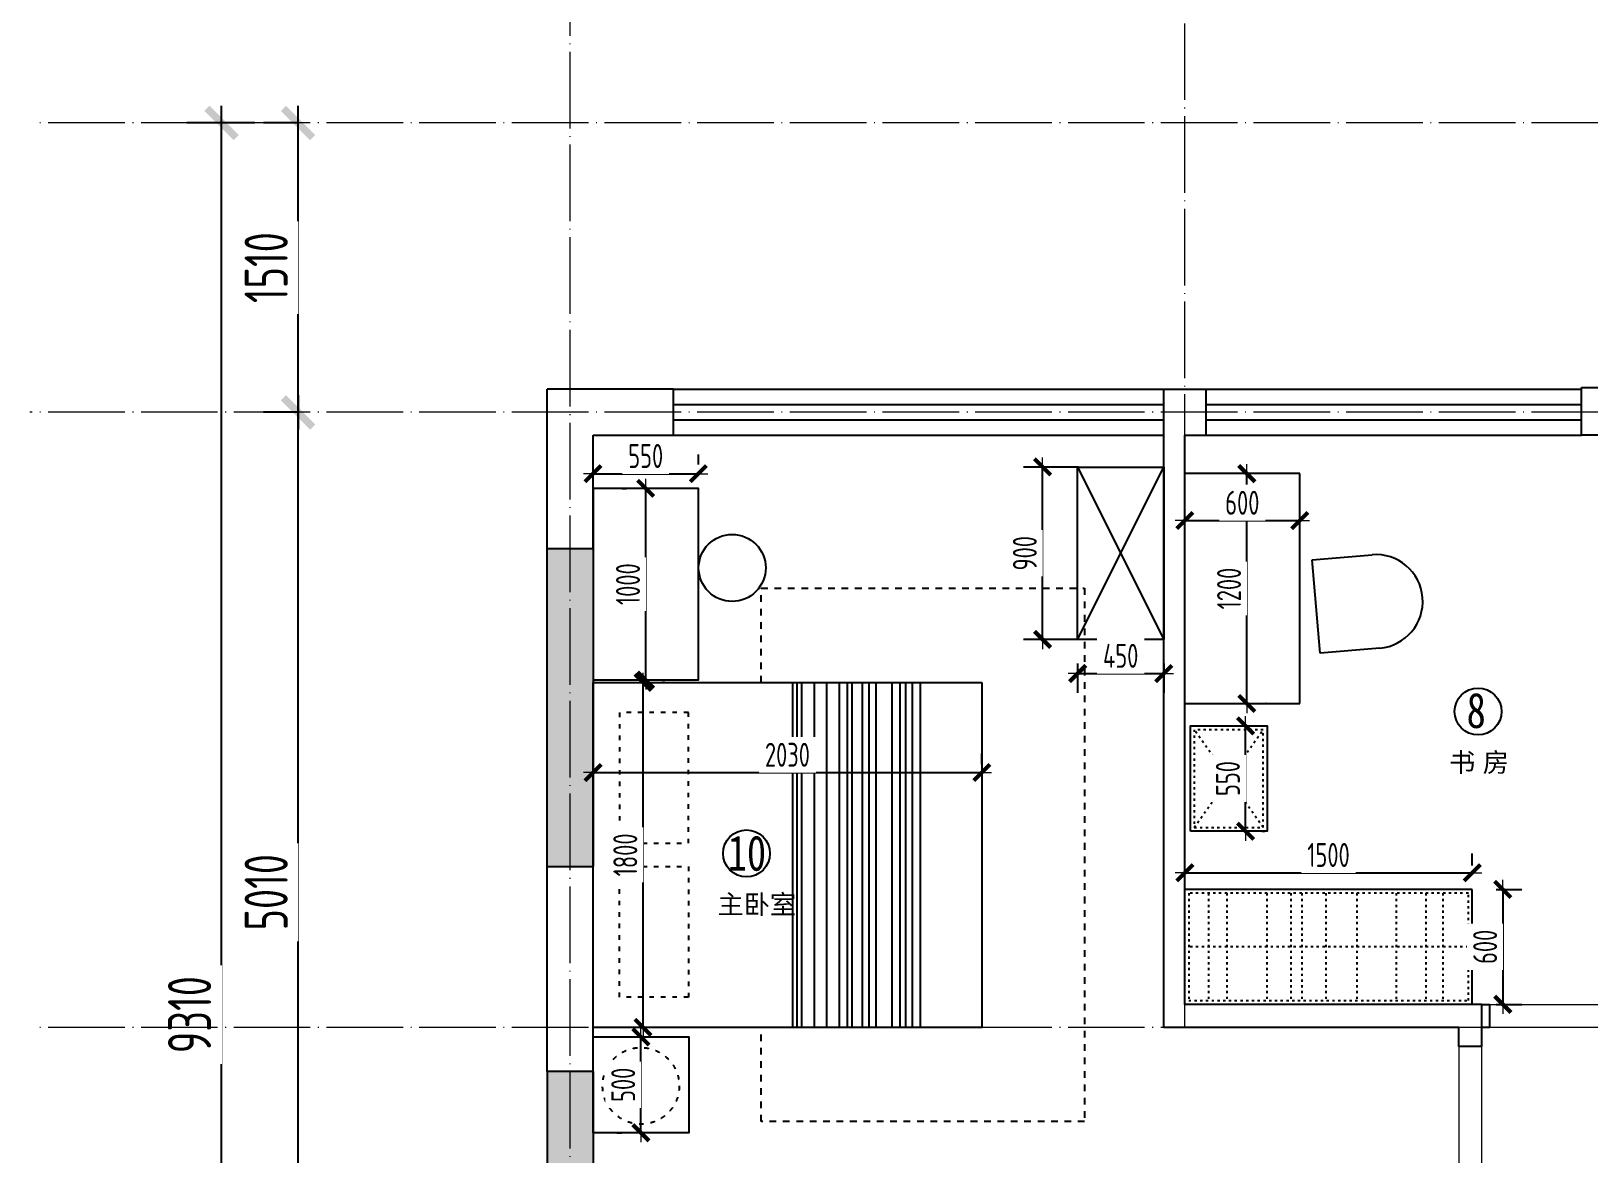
# Model space of a CAD drawing. Header units: inches. Extents: x -50945 to 250244, y -404780 to 18493.
# Drawn here: x 32537 to 40670, y -348267 to -342407 of the extents above; entities that cross this region are included whole.
import ezdxf

# ---------------------------------------------------------------- set-up
doc = ezdxf.new("R2010")
doc.units = ezdxf.units.IN
doc.header["$MEASUREMENT"] = 0
for name, pattern in [('ACAD_ISO03W100', [30, 12, -18]), ('DOTE', [2.42, 2, -0.2, 0.02, -0.2]), ('iGo户型优化10', [30, 12, -18]), ('iGo户型优化15', [2, 1, -1])]:
    doc.linetypes.add(name, pattern=pattern)
for name, color, linetype in [('D-ARCHI', 250, 'Continuous'), ('EVH 立面填充', 8, 'Continuous'), ('IBS-003-建筑窗框', 3, 'Continuous'), ('IBS-182-原建筑非承重墙', 150, 'Continuous'), ('IBS-200-原建筑承重墙柱', 200, 'Continuous'), ('IBS-63-原建筑窗', 63, 'Continuous'), ('IDS-040-固定高家具', 40, 'Continuous'), ('IFF-51-活动家具', 51, 'Continuous'), ('iGo户型优化', 7, 'Continuous'), ('外标注', 50, 'Continuous'), ('房间编号', 50, 'Continuous')]:
    doc.layers.add(name, color=color, linetype=linetype)
doc.layers.add('天棚材质标注', color=2, linetype='Continuous', lineweight=5)
doc.layers.add('门', color=65, linetype='Continuous', lineweight=13)
doc.styles.add('ARI', font='', dxfattribs={"width": 0.8, "height": 200})
doc.styles.add('HBA-DIMT', font='ARCHS.SHX', dxfattribs={"width": 0.8})
doc.styles.add('MtXpl_Arial_Unicode_', font='Arial Unicode.ttf')
doc.styles.get('ARI').set_extended_font_data('SimSun')
doc.dimstyles.new('HBA_40', dxfattribs={"dimscale": 50, "dimtxt": 2.5, "dimasz": 0.1, "dimexe": 2, "dimexo": 2.5, "dimgap": 0.6, "dimtad": 1, "dimdec": 0, "dimrnd": 5, "dimzin": 0, "dimtxsty": 'HBA-DIMT', "dimblk": 'HBA_DIMENSION_TICK', "dimblk1": 'HBA_DIMENSION_TICK', "dimblk2": 'HBA_DIMENSION_TICK', "dimcen": 0.125, "dimclrd": 44, "dimclre": 44, "dimclrt": 2, "dimadec": 0, "dimazin": 0, "dimtfac": 1, "dimtdec": 0, "dimtix": 1, "dimtmove": 1, "dimatfit": 3, "dimldrblk": 'HBA_Leader_Dot', "dimfxl": 0, "dimtvp": 1, "dimtfill": 1, "dimtolj": 1, "dimtzin": 0, "dimarcsym": 0})

# ---------------------------------------------------------------- blocks, each defined once
blk = doc.blocks.new('HBA_DIMENSION_TICK')
at = {"color": 0, "linetype": 'ByBlock'}
for p, q in [((-10, 0), (0, 0)), ((0, 0), (10, 0))]:
    blk.add_line(p, q, dxfattribs=at)
at = {"color": 50, "linetype": 'ByBlock'}
blk.add_solid([(-10, -7), (-7, -10), (7, 10), (10, 7)], dxfattribs=at)
blk = doc.blocks.new('*D424')
at = {"layer": 'Defpoints', "color": 0, "transparency": 16777216}
for p in [(33930.5, -344396.3), (34131.7, -344396.3), (34131.7, -349406.3)]:
    blk.add_point(p, dxfattribs=at)
at = {"layer": '外标注', "color": 44, "lineweight": -2, "transparency": 16777216}
for p, q in [((33930.5, -344396.3), (33750.5, -344396.3)), ((33930.5, -349397.3), (33930.5, -344405.3)), ((33930.5, -349406.3), (33750.5, -349406.3))]:
    blk.add_line(p, q, dxfattribs=at)
at = {"layer": '外标注', "color": 44, "lineweight": -2, "transparency": 16777216, "xscale": 9, "yscale": 9, "zscale": 9}
for p, rotation in [((33930.5, -344396.3), 90), ((33930.5, -349406.3), 270)]:
    blk.add_blockref('HBA_DIMENSION_TICK', p, dxfattribs=dict(at, rotation=rotation))
at = {"layer": '外标注', "color": 2, "transparency": 16777216, "insert": (33764, -346901.3), "char_height": 225, "attachment_point": 5, "rotation": 90, "style": 'HBA-DIMT', "bg_fill": 3, "box_fill_scale": 1.25, "bg_fill_color": 256, "bg_fill_true_color": 13158600, "bg_fill_transparency": 0}
blk.add_mtext('\\A1;5010', dxfattribs=at)
blk = doc.blocks.new('HBA_Leader_Dot')
at = {"color": 0, "linetype": 'ByBlock'}
blk.add_line((-5, 0), (-10, 0), dxfattribs=at)
at = {"color": 0, "linetype": 'ByBlock', "const_width": 5}
blk.add_lwpolyline([(-2.5, 0, 1), (2.5, 0, 1)], format="xyb", close=True, dxfattribs=at)
blk = doc.blocks.new('*D425')
at = {"layer": 'Defpoints', "color": 0, "transparency": 16777216}
for p in [(33930.5, -342886), (34131.7, -342886), (34131.7, -344396.3)]:
    blk.add_point(p, dxfattribs=at)
at = {"layer": '外标注', "color": 44, "lineweight": -2, "transparency": 16777216}
for p, q in [((33930.5, -342886), (33750.5, -342886)), ((33930.5, -344387.3), (33930.5, -342895)), ((33930.5, -344396.3), (33750.5, -344396.3))]:
    blk.add_line(p, q, dxfattribs=at)
at = {"layer": '外标注', "color": 44, "lineweight": -2, "transparency": 16777216, "xscale": 9, "yscale": 9, "zscale": 9}
for p, rotation in [((33930.5, -342886), 90), ((33930.5, -344396.3), 270)]:
    blk.add_blockref('HBA_DIMENSION_TICK', p, dxfattribs=dict(at, rotation=rotation))
at = {"layer": '外标注', "color": 2, "transparency": 16777216, "insert": (33764, -343641.2), "char_height": 225, "attachment_point": 5, "rotation": 90, "style": 'HBA-DIMT', "bg_fill": 3, "box_fill_scale": 1.25, "bg_fill_color": 256, "bg_fill_true_color": 13158600, "bg_fill_transparency": 0}
blk.add_mtext('\\A1;1510', dxfattribs=at)
blk = doc.blocks.new('*D426')
at = {"layer": 'Defpoints', "color": 0, "transparency": 16777216}
for p in [(33530.5, -342886), (33930.5, -342886), (33930.5, -352194.6)]:
    blk.add_point(p, dxfattribs=at)
at = {"layer": '外标注', "color": 44, "lineweight": -2, "transparency": 16777216}
for p, q in [((33705.5, -342886), (33350.5, -342886)), ((33530.5, -352185.6), (33530.5, -342895)), ((33705.5, -352194.6), (33350.5, -352194.6))]:
    blk.add_line(p, q, dxfattribs=at)
at = {"layer": '外标注', "color": 44, "lineweight": -2, "transparency": 16777216, "xscale": 9, "yscale": 9, "zscale": 9}
for p, rotation in [((33530.5, -342886), 90), ((33530.5, -352194.6), 270)]:
    blk.add_blockref('HBA_DIMENSION_TICK', p, dxfattribs=dict(at, rotation=rotation))
at = {"layer": '外标注', "color": 2, "transparency": 16777216, "insert": (33364, -347540.3), "char_height": 225, "attachment_point": 5, "rotation": 90, "style": 'HBA-DIMT', "bg_fill": 3, "box_fill_scale": 1.25, "bg_fill_color": 256, "bg_fill_true_color": 13158600, "bg_fill_transparency": 0}
blk.add_mtext('\\A1;9310', dxfattribs=at)
blk = doc.blocks.new('抖音iGo户型优化-0379')
at = {"layer": 'IFF-51-活动家具', "ltscale": 100}
for p, q in [((61412.4, -161495.3), (61386.6, -161183.2)), ((61873.5, -161142.9), (61899.3, -161455.1)), ((61899.3, -161455.1), (61412.4, -161495.3))]:
    blk.add_line(p, q, dxfattribs=at)
blk.add_arc((61630, -161163.1), 244.3, 4.72175, 184.72175, dxfattribs=at)
blk = doc.blocks.new('fntjy')
at = {"layer": 'IFF-51-活动家具'}
for p, q in [((34752.5, -15105.9), (34752.5, -13305.9)), ((34794.2, -15105.9), (34794.2, -13305.9)), ((34830, -15105.9), (34830, -13305.9)), ((34859.8, -15105.9), (34859.8, -13305.9)), ((34901.5, -15105.9), (34901.5, -13305.9)), ((34985, -15105.9), (34985, -13305.9)), ((35020.8, -15105.9), (35020.8, -13305.9)), ((35056.5, -15105.9), (35056.5, -13305.9)), ((35110.2, -15105.9), (35110.2, -13305.9)), ((35134, -15105.9), (35134, -13305.9)), ((35175.8, -15105.9), (35175.8, -13305.9)), ((35241.4, -15105.9), (35241.4, -13305.9)), ((35306.9, -15105.9), (35306.9, -13305.9)), ((35372.5, -15105.9), (35372.5, -13305.9)), ((35396.4, -15105.9), (35396.4, -13305.9)), ((35420.2, -15105.9), (35420.2, -13305.9))]:
    blk.add_line(p, q, dxfattribs=at)
for points in [[(36461.1, -12755.9), (36461.1, -13255.9), (35961.1, -13255.9), (35961.1, -12755.9)], [(34431.1, -15105.9), (34431.1, -13305.9), (36461.1, -13305.9), (36461.1, -15105.9)]]:
    blk.add_lwpolyline(points, close=True, dxfattribs=at)
at = {"layer": 'iGo户型优化', "color": 251, "linetype": 'iGo户型优化15', "ltscale": 35}
blk.add_lwpolyline([(35583.4, -15105.9), (35583.4, -15598), (33894.5, -15598), (33894.5, -12813.8), (35583.4, -12813.8), (35583.4, -13305.9)], dxfattribs=at)
at = {"layer": 'iGo户型优化', "color": 251, "linetype": 'iGo户型优化10', "ltscale": 2}
for points in [[(36323.1, -13463), (36323.1, -14145.4), (35962.8, -14145.4), (35962.8, -13463)], [(36323.1, -14948.8), (36323.1, -14266.4), (35962.8, -14266.4), (35962.8, -14948.8)]]:
    blk.add_lwpolyline(points, close=True, dxfattribs=at)
blk.add_circle((36211.1, -13000.4), 200, dxfattribs=at)
blk = doc.blocks.new('*D470')
at = {"layer": 'Defpoints', "color": 0, "transparency": 16777216}
for p in [(40060.5, -346799.3), (38560.5, -346886.3), (40060.5, -346886.3)]:
    blk.add_point(p, dxfattribs=at)
at = {"layer": '天棚材质标注', "color": 44, "lineweight": -2, "transparency": 16777216}
for p, q in [((38560.5, -346761.3), (38560.5, -346699.3)), ((40060.5, -346761.3), (40060.5, -346699.3)), ((38565.5, -346799.3), (40055.5, -346799.3))]:
    blk.add_line(p, q, dxfattribs=at)
at = {"layer": '天棚材质标注', "color": 44, "lineweight": -2, "transparency": 16777216, "xscale": 5, "yscale": 5, "zscale": 5, "rotation": 180}
blk.add_blockref('HBA_DIMENSION_TICK', (38560.5, -346799.3), dxfattribs=at)
at = {"layer": '天棚材质标注', "color": 44, "lineweight": -2, "transparency": 16777216, "xscale": 5, "yscale": 5, "zscale": 5}
blk.add_blockref('HBA_DIMENSION_TICK', (40060.5, -346799.3), dxfattribs=at)
at = {"layer": '天棚材质标注', "color": 2, "transparency": 16777216, "insert": (39310.5, -346706.8), "char_height": 125, "attachment_point": 5, "style": 'HBA-DIMT', "bg_fill": 3, "box_fill_scale": 1.25, "bg_fill_color": 256, "bg_fill_true_color": 13158600, "bg_fill_transparency": 0}
blk.add_mtext('\\A1;1500', dxfattribs=at)
blk = doc.blocks.new('*D471')
at = {"layer": 'Defpoints', "color": 0, "transparency": 16777216}
for p in [(40060.5, -346886.3), (40060.5, -347486.3), (40220.6, -347486.3)]:
    blk.add_point(p, dxfattribs=at)
at = {"layer": '天棚材质标注', "color": 44, "lineweight": -2, "transparency": 16777216}
for p, q in [((40185.5, -346886.3), (40320.6, -346886.3)), ((40220.6, -346891.3), (40220.6, -347481.3)), ((40185.5, -347486.3), (40320.6, -347486.3))]:
    blk.add_line(p, q, dxfattribs=at)
at = {"layer": '天棚材质标注', "color": 44, "lineweight": -2, "transparency": 16777216, "xscale": 5, "yscale": 5, "zscale": 5}
for p, rotation in [((40220.6, -346886.3), 90), ((40220.6, -347486.3), 270)]:
    blk.add_blockref('HBA_DIMENSION_TICK', p, dxfattribs=dict(at, rotation=rotation))
at = {"layer": '天棚材质标注', "color": 2, "transparency": 16777216, "insert": (40128.1, -347186.3), "char_height": 125, "attachment_point": 5, "rotation": 90, "style": 'HBA-DIMT', "bg_fill": 3, "box_fill_scale": 1.25, "bg_fill_color": 256, "bg_fill_true_color": 13158600, "bg_fill_transparency": 0}
blk.add_mtext('\\A1;600', dxfattribs=at)
blk = doc.blocks.new('*D475')
at = {"layer": 'Defpoints', "color": 0, "transparency": 16777216}
for p in [(38836.6, -346032.8), (38877.6, -346032.8), (38836.6, -346582.8)]:
    blk.add_point(p, dxfattribs=at)
at = {"layer": '天棚材质标注', "color": 44, "lineweight": -2, "transparency": 16777216}
for p, q in [((38877.6, -346577.8), (38877.6, -346037.8)), ((38961.6, -346032.8), (38977.6, -346032.8)), ((38961.6, -346582.8), (38977.6, -346582.8))]:
    blk.add_line(p, q, dxfattribs=at)
at = {"layer": '天棚材质标注', "color": 44, "lineweight": -2, "transparency": 16777216, "xscale": 5, "yscale": 5, "zscale": 5}
for p, rotation in [((38877.6, -346032.8), 90), ((38877.6, -346582.8), 270)]:
    blk.add_blockref('HBA_DIMENSION_TICK', p, dxfattribs=dict(at, rotation=rotation))
at = {"layer": '天棚材质标注', "color": 2, "transparency": 16777216, "insert": (38785.1, -346307.8), "char_height": 125, "attachment_point": 5, "rotation": 90, "style": 'HBA-DIMT', "bg_fill": 3, "box_fill_scale": 1.25, "bg_fill_color": 256, "bg_fill_true_color": 13158600, "bg_fill_transparency": 0}
blk.add_mtext('\\A1;550', dxfattribs=at)
blk = doc.blocks.new('*D476')
at = {"layer": 'Defpoints', "color": 0, "transparency": 16777216}
for p in [(38860.5, -344716.3), (38883.7, -344716.3), (38860.5, -345916.3)]:
    blk.add_point(p, dxfattribs=at)
at = {"layer": '天棚材质标注', "color": 44, "lineweight": -2, "transparency": 16777216}
for p, q in [((38883.7, -345911.3), (38883.7, -344721.3)), ((38985.5, -344716.3), (38983.7, -344716.3)), ((38985.5, -345916.3), (38983.7, -345916.3))]:
    blk.add_line(p, q, dxfattribs=at)
at = {"layer": '天棚材质标注', "color": 44, "lineweight": -2, "transparency": 16777216, "xscale": 5, "yscale": 5, "zscale": 5}
for p, rotation in [((38883.7, -344716.3), 90), ((38883.7, -345916.3), 270)]:
    blk.add_blockref('HBA_DIMENSION_TICK', p, dxfattribs=dict(at, rotation=rotation))
at = {"layer": '天棚材质标注', "color": 2, "transparency": 16777216, "insert": (38791.2, -345316.3), "char_height": 125, "attachment_point": 5, "rotation": 90, "style": 'HBA-DIMT', "bg_fill": 3, "box_fill_scale": 1.25, "bg_fill_color": 256, "bg_fill_true_color": 13158600, "bg_fill_transparency": 0}
blk.add_mtext('\\A1;1200', dxfattribs=at)
blk = doc.blocks.new('*D477')
at = {"layer": 'Defpoints', "color": 0, "transparency": 16777216}
for p in [(38560.5, -344950.1), (39160.5, -344950.1), (39160.5, -344961.1)]:
    blk.add_point(p, dxfattribs=at)
at = {"layer": '天棚材质标注', "color": 44, "lineweight": -2, "transparency": 16777216}
for p, q in [((38565.5, -344961.1), (39155.5, -344961.1)), ((38560.5, -345075.1), (38560.5, -345061.1)), ((39160.5, -345075.1), (39160.5, -345061.1))]:
    blk.add_line(p, q, dxfattribs=at)
at = {"layer": '天棚材质标注', "color": 44, "lineweight": -2, "transparency": 16777216, "xscale": 5, "yscale": 5, "zscale": 5, "rotation": 180}
blk.add_blockref('HBA_DIMENSION_TICK', (38560.5, -344961.1), dxfattribs=at)
at = {"layer": '天棚材质标注', "color": 44, "lineweight": -2, "transparency": 16777216, "xscale": 5, "yscale": 5, "zscale": 5}
blk.add_blockref('HBA_DIMENSION_TICK', (39160.5, -344961.1), dxfattribs=at)
at = {"layer": '天棚材质标注', "color": 2, "transparency": 16777216, "insert": (38860.5, -344868.6), "char_height": 125, "attachment_point": 5, "style": 'HBA-DIMT', "bg_fill": 3, "box_fill_scale": 1.25, "bg_fill_color": 256, "bg_fill_true_color": 13158600, "bg_fill_transparency": 0}
blk.add_mtext('\\A1;600', dxfattribs=at)
blk = doc.blocks.new('*D480')
at = {"layer": 'Defpoints', "color": 0, "transparency": 16777216}
for p in [(35720.5, -347656.3), (35720.5, -347656.3), (35720.5, -348156.3)]:
    blk.add_point(p, dxfattribs=at)
at = {"layer": '天棚材质标注', "color": 44, "lineweight": -2, "transparency": 16777216}
for p, q in [((35595.5, -347656.3), (35620.5, -347656.3)), ((35720.5, -348151.3), (35720.5, -347661.3)), ((35595.5, -348156.3), (35620.5, -348156.3))]:
    blk.add_line(p, q, dxfattribs=at)
at = {"layer": '天棚材质标注', "color": 44, "lineweight": -2, "transparency": 16777216, "xscale": 5, "yscale": 5, "zscale": 5}
for p, rotation in [((35720.5, -347656.3), 90), ((35720.5, -348156.3), 270)]:
    blk.add_blockref('HBA_DIMENSION_TICK', p, dxfattribs=dict(at, rotation=rotation))
at = {"layer": '天棚材质标注', "color": 2, "transparency": 16777216, "insert": (35628, -347906.3), "char_height": 125, "attachment_point": 5, "rotation": 90, "style": 'HBA-DIMT', "bg_fill": 3, "box_fill_scale": 1.25, "bg_fill_color": 256, "bg_fill_true_color": 13158600, "bg_fill_transparency": 0}
blk.add_mtext('\\A1;500', dxfattribs=at)
blk = doc.blocks.new('*D481')
at = {"layer": 'Defpoints', "color": 0, "transparency": 16777216}
for p in [(35720.5, -345806.3), (35731.5, -345806.3), (35720.5, -347606.3)]:
    blk.add_point(p, dxfattribs=at)
at = {"layer": '天棚材质标注', "color": 44, "lineweight": -2, "transparency": 16777216}
for p, q in [((35731.5, -347601.3), (35731.5, -345811.3)), ((35845.5, -345806.3), (35831.5, -345806.3)), ((35845.5, -347606.3), (35831.5, -347606.3))]:
    blk.add_line(p, q, dxfattribs=at)
at = {"layer": '天棚材质标注', "color": 44, "lineweight": -2, "transparency": 16777216, "xscale": 5, "yscale": 5, "zscale": 5}
for p, rotation in [((35731.5, -345806.3), 90), ((35731.5, -347606.3), 270)]:
    blk.add_blockref('HBA_DIMENSION_TICK', p, dxfattribs=dict(at, rotation=rotation))
at = {"layer": '天棚材质标注', "color": 2, "transparency": 16777216, "insert": (35639, -346706.3), "char_height": 125, "attachment_point": 5, "rotation": 90, "style": 'HBA-DIMT', "bg_fill": 3, "box_fill_scale": 1.25, "bg_fill_color": 256, "bg_fill_true_color": 13158600, "bg_fill_transparency": 0}
blk.add_mtext('\\A1;1800', dxfattribs=at)
blk = doc.blocks.new('*D482')
at = {"layer": 'Defpoints', "color": 0, "transparency": 16777216}
for p in [(35745.5, -344793.2), (35745.5, -344793.2), (35745.5, -345793.2)]:
    blk.add_point(p, dxfattribs=at)
at = {"layer": '天棚材质标注', "color": 44, "lineweight": -2, "transparency": 16777216}
for p, q in [((35620.5, -344793.2), (35645.5, -344793.2)), ((35745.5, -345788.2), (35745.5, -344798.2)), ((35620.5, -345793.2), (35645.5, -345793.2))]:
    blk.add_line(p, q, dxfattribs=at)
at = {"layer": '天棚材质标注', "color": 44, "lineweight": -2, "transparency": 16777216, "xscale": 5, "yscale": 5, "zscale": 5}
for p, rotation in [((35745.5, -344793.2), 90), ((35745.5, -345793.2), 270)]:
    blk.add_blockref('HBA_DIMENSION_TICK', p, dxfattribs=dict(at, rotation=rotation))
at = {"layer": '天棚材质标注', "color": 2, "transparency": 16777216, "insert": (35653, -345293.2), "char_height": 125, "attachment_point": 5, "rotation": 90, "style": 'HBA-DIMT', "bg_fill": 3, "box_fill_scale": 1.25, "bg_fill_color": 256, "bg_fill_true_color": 13158600, "bg_fill_transparency": 0}
blk.add_mtext('\\A1;1000', dxfattribs=at)
blk = doc.blocks.new('*D483')
at = {"layer": 'Defpoints', "color": 0, "transparency": 16777216}
for p in [(36020.5, -344716.8), (35470.5, -344793.2), (36020.5, -344793.2)]:
    blk.add_point(p, dxfattribs=at)
at = {"layer": '天棚材质标注', "color": 44, "lineweight": -2, "transparency": 16777216}
for p, q in [((35470.5, -344668.2), (35470.5, -344616.8)), ((36020.5, -344668.2), (36020.5, -344616.8)), ((35475.5, -344716.8), (36015.5, -344716.8))]:
    blk.add_line(p, q, dxfattribs=at)
at = {"layer": '天棚材质标注', "color": 44, "lineweight": -2, "transparency": 16777216, "xscale": 5, "yscale": 5, "zscale": 5, "rotation": 180}
blk.add_blockref('HBA_DIMENSION_TICK', (35470.5, -344716.8), dxfattribs=at)
at = {"layer": '天棚材质标注', "color": 44, "lineweight": -2, "transparency": 16777216, "xscale": 5, "yscale": 5, "zscale": 5}
blk.add_blockref('HBA_DIMENSION_TICK', (36020.5, -344716.8), dxfattribs=at)
at = {"layer": '天棚材质标注', "color": 2, "transparency": 16777216, "insert": (35745.5, -344624.3), "char_height": 125, "attachment_point": 5, "style": 'HBA-DIMT', "bg_fill": 3, "box_fill_scale": 1.25, "bg_fill_color": 256, "bg_fill_true_color": 13158600, "bg_fill_transparency": 0}
blk.add_mtext('\\A1;550', dxfattribs=at)
blk = doc.blocks.new('*D484')
at = {"layer": 'Defpoints', "color": 0, "transparency": 16777216}
for p in [(37817.6, -344681.8), (38129.4, -344681.8), (38129.4, -345581.8)]:
    blk.add_point(p, dxfattribs=at)
at = {"layer": '天棚材质标注', "color": 44, "lineweight": -2, "transparency": 16777216}
for p, q in [((38004.4, -344681.8), (37717.6, -344681.8)), ((37817.6, -345576.8), (37817.6, -344686.8)), ((38004.4, -345581.8), (37717.6, -345581.8))]:
    blk.add_line(p, q, dxfattribs=at)
at = {"layer": '天棚材质标注', "color": 44, "lineweight": -2, "transparency": 16777216, "xscale": 5, "yscale": 5, "zscale": 5}
for p, rotation in [((37817.6, -344681.8), 90), ((37817.6, -345581.8), 270)]:
    blk.add_blockref('HBA_DIMENSION_TICK', p, dxfattribs=dict(at, rotation=rotation))
at = {"layer": '天棚材质标注', "color": 2, "transparency": 16777216, "insert": (37725.1, -345131.8), "char_height": 125, "attachment_point": 5, "rotation": 90, "style": 'HBA-DIMT', "bg_fill": 3, "box_fill_scale": 1.25, "bg_fill_color": 256, "bg_fill_true_color": 13158600, "bg_fill_transparency": 0}
blk.add_mtext('\\A1;900', dxfattribs=at)
blk = doc.blocks.new('*D485')
at = {"layer": 'Defpoints', "color": 0, "transparency": 16777216}
for p in [(38000.5, -345581.8), (38450.5, -345581.8), (38450.5, -345759.8)]:
    blk.add_point(p, dxfattribs=at)
at = {"layer": '天棚材质标注', "color": 44, "lineweight": -2, "transparency": 16777216}
for p, q in [((38000.5, -345706.8), (38000.5, -345859.8)), ((38450.5, -345706.8), (38450.5, -345859.8)), ((38005.5, -345759.8), (38445.5, -345759.8))]:
    blk.add_line(p, q, dxfattribs=at)
at = {"layer": '天棚材质标注', "color": 44, "lineweight": -2, "transparency": 16777216, "xscale": 5, "yscale": 5, "zscale": 5, "rotation": 180}
blk.add_blockref('HBA_DIMENSION_TICK', (38000.5, -345759.8), dxfattribs=at)
at = {"layer": '天棚材质标注', "color": 44, "lineweight": -2, "transparency": 16777216, "xscale": 5, "yscale": 5, "zscale": 5}
blk.add_blockref('HBA_DIMENSION_TICK', (38450.5, -345759.8), dxfattribs=at)
at = {"layer": '天棚材质标注', "color": 2, "transparency": 16777216, "insert": (38225.5, -345667.3), "char_height": 125, "attachment_point": 5, "style": 'HBA-DIMT', "bg_fill": 3, "box_fill_scale": 1.25, "bg_fill_color": 256, "bg_fill_true_color": 13158600, "bg_fill_transparency": 0}
blk.add_mtext('\\A1;450', dxfattribs=at)
blk = doc.blocks.new('*D486')
at = {"layer": 'Defpoints', "color": 0, "transparency": 16777216}
for p in [(37500.5, -346276.5), (35470.5, -346358.1), (37500.5, -346358.1)]:
    blk.add_point(p, dxfattribs=at)
at = {"layer": '天棚材质标注', "color": 44, "lineweight": -2, "transparency": 16777216}
for p, q in [((35470.5, -346233.1), (35470.5, -346176.5)), ((37500.5, -346233.1), (37500.5, -346176.5)), ((35475.5, -346276.5), (37495.5, -346276.5))]:
    blk.add_line(p, q, dxfattribs=at)
at = {"layer": '天棚材质标注', "color": 44, "lineweight": -2, "transparency": 16777216, "xscale": 5, "yscale": 5, "zscale": 5, "rotation": 180}
blk.add_blockref('HBA_DIMENSION_TICK', (35470.5, -346276.5), dxfattribs=at)
at = {"layer": '天棚材质标注', "color": 44, "lineweight": -2, "transparency": 16777216, "xscale": 5, "yscale": 5, "zscale": 5}
blk.add_blockref('HBA_DIMENSION_TICK', (37500.5, -346276.5), dxfattribs=at)
at = {"layer": '天棚材质标注', "color": 2, "transparency": 16777216, "insert": (36485.5, -346184), "char_height": 125, "attachment_point": 5, "style": 'HBA-DIMT', "bg_fill": 3, "box_fill_scale": 1.25, "bg_fill_color": 256, "bg_fill_true_color": 13158600, "bg_fill_transparency": 0}
blk.add_mtext('\\A1;2030', dxfattribs=at)

msp = doc.modelspace()

# ---------------------------------------------------------------- hatches: boundary and pattern name
at = {"layer": 'EVH 立面填充'}
h = msp.add_hatch(color=256, dxfattribs=at)
h.dxf.hatch_style = 1
h.paths.add_polyline_path([(35230.5, -346766.29), (35470.5, -346766.29), (35470.5, -345106.29), (35230.5, -345106.29)])
h = msp.add_hatch(color=256, dxfattribs=at)
h.dxf.hatch_style = 1
h.paths.add_polyline_path([(35470.5, -349286.29), (35470.5, -347836.29), (35230.5, -347836.29), (35230.5, -349526.29), (35870.5, -349526.29), (35870.5, -349286.29)])

# ---------------------------------------------------------------- linework, layer by layer
at = {"layer": 'D-ARCHI', "color": 251, "linetype": 'DOTE', "lineweight": 5, "ltscale": 200}
for p, q in [((35350.5, -355014.62), (35350.5, -340066.05)), ((38560.5, -347606.29), (38560.5, -340066.05))]:
    msp.add_line(p, q, dxfattribs=at)
at = {"layer": 'IBS-003-建筑窗框', "color": 251, "ltscale": 10}
for p, q in [((35890.5, -344275.29), (38450.5, -344275.29)), ((38670.5, -344276.29), (40630.5, -344276.29)), ((35890.5, -344516.29), (38450.5, -344516.29)), ((38670.5, -344516.29), (40630.5, -344516.29))]:
    msp.add_line(p, q, dxfattribs=at)
at = {"layer": 'IBS-182-原建筑非承重墙'}
for p, q in [((35890.5, -344275.29), (35230.5, -344275.29)), ((35230.5, -345106.29), (35230.5, -344276.29)), ((35890.5, -344516.29), (35890.5, -344275.29)), ((38450.5, -344275.29), (38670.5, -344275.29)), ((38450.5, -347606.29), (38450.5, -344276.29)), ((38670.5, -344275.29), (38670.5, -344516.29)), ((40630.5, -344516.29), (40630.5, -344266.29)), ((40630.5, -344266.29), (41040.5, -344266.29)), ((35470.5, -345106.29), (35470.5, -344516.29)), ((35470.5, -344516.29), (35890.5, -344516.29)), ((38560.5, -347486.29), (38560.5, -344516.29)), ((38560.5, -344516.29), (38670.5, -344516.29)), ((41040.5, -344516.29), (40630.5, -344516.29)), ((35230.5, -347836.29), (35230.5, -346766.29)), ((35470.5, -347836.29), (35470.5, -346766.29)), ((40110.5, -347486.29), (38560.5, -347486.29)), ((40110.5, -347706.29), (40110.5, -347486.29)), ((39990.5, -347606.29), (38450.5, -347606.29)), ((39990.5, -347706.29), (39990.5, -347606.29)), ((40110.5, -347706.29), (39990.5, -347706.29))]:
    msp.add_line(p, q, dxfattribs=at)
msp.add_lwpolyline([(40110.5, -347486.29), (40150.5, -347486.29), (40150.5, -347606.29), (40110.5, -347606.29)], close=True, dxfattribs=at)
at = {"layer": 'IBS-200-原建筑承重墙柱', "ltscale": 0.02}
for p, q in [((35230.5, -345106.29), (35470.5, -345106.29)), ((35230.5, -346766.29), (35230.5, -345106.29)), ((35470.5, -345106.29), (35470.5, -346766.29)), ((35230.5, -346766.29), (35470.5, -346766.29)), ((35470.5, -347836.29), (35230.5, -347836.29)), ((35230.5, -347836.29), (35230.5, -349526.29)), ((35470.5, -347836.29), (35470.5, -349286.29))]:
    msp.add_line(p, q, dxfattribs=at)
at = {"layer": 'IBS-63-原建筑窗'}
for p, q in [((35890.5, -344355.29), (38450.5, -344355.29)), ((38670.5, -344356.29), (40630.5, -344356.29)), ((35890.5, -344436.29), (38450.5, -344436.29)), ((38670.5, -344436.29), (40630.5, -344436.29))]:
    msp.add_line(p, q, dxfattribs=at)
at = {"layer": 'IDS-040-固定高家具', "linetype": 'ACAD_ISO03W100'}
for p, q in [((38609.63, -346562.81), (38969.63, -346052.81)), ((38969.63, -346562.81), (38609.63, -346052.81)), ((38683.92, -346906.29), (38683.92, -347466.29)), ((38778.96, -346906.29), (38778.96, -347466.29)), ((38989.19, -346906.29), (38989.19, -347466.29)), ((39113.03, -346906.29), (39113.03, -347466.29)), ((39170.63, -346906.29), (39170.63, -347466.29)), ((39297.35, -346906.29), (39297.35, -347466.29)), ((39458.63, -346906.29), (39458.63, -347466.29)), ((39663.11, -346906.29), (39663.11, -347466.29)), ((39818.62, -346906.29), (39818.62, -347466.29)), ((39907.9, -346906.29), (39907.9, -347466.29)), ((40040.5, -347186.29), (38580.5, -347186.29))]:
    msp.add_line(p, q, dxfattribs=at)
at = {"layer": 'IDS-040-固定高家具'}
for p, q in [((40060.5, -346886.29), (38560.5, -346886.29)), ((40060.5, -347486.29), (40060.5, -346886.29))]:
    msp.add_line(p, q, dxfattribs=at)
msp.add_lwpolyline([(38589.63, -346582.81), (38589.63, -346032.81), (38989.63, -346032.81), (38989.63, -346582.81)], close=True, dxfattribs=at)
at = {"layer": 'IDS-040-固定高家具', "linetype": 'ACAD_ISO03W100'}
for points in [[(38609.63, -346562.81), (38969.63, -346562.81), (38969.63, -346052.81), (38609.63, -346052.81)], [(38580.5, -347466.29), (40040.5, -347466.29), (40040.5, -346906.29), (38580.5, -346906.29)]]:
    msp.add_lwpolyline(points, close=True, dxfattribs=at)
at = {"layer": 'IFF-51-活动家具'}
for p, q in [((38000.5, -345581.84), (38450.5, -344681.84)), ((38000.5, -344681.84), (38450.5, -345581.84)), ((39160.5, -344716.29), (38560.5, -344716.29)), ((39160.5, -345916.29), (39160.5, -344716.29)), ((38560.5, -345916.29), (39160.5, -345916.29))]:
    msp.add_line(p, q, dxfattribs=at)
for points in [[(38000.5, -344681.84), (38450.5, -344681.84), (38450.5, -345581.84), (38000.5, -345581.84)], [(35470.5, -345793.21), (36020.5, -345793.21), (36020.5, -344793.21), (35470.5, -344793.21)]]:
    msp.add_lwpolyline(points, close=True, dxfattribs=at)
msp.add_circle((36196.98, -345208.41), 175, dxfattribs=at)
at = {"layer": '房间编号'}
for centre in [(40091.34, -345957.77), (36271.73, -346698.56)]:
    msp.add_circle(centre, 122.5, dxfattribs=at)
at = {"layer": '门', "color": 8, "lineweight": 5}
for points in [[(40150.5, -347486.29), (40990.5, -347486.29), (40990.5, -347606.29), (40150.5, -347606.29)], [(39990.2, -348586.29), (40110.5, -348586.29), (40110.5, -347706.29), (39990.2, -347706.29)]]:
    msp.add_lwpolyline(points, close=True, dxfattribs=at)

# ---------------------------------------------------------------- block references
at = {"rotation": 180}
msp.add_blockref('fntjy', (71931.6, -360912.2), dxfattribs=at)
at = {"layer": 'IFF-51-活动家具', "rotation": 270}
msp.add_blockref('抖音iGo户型优化-0379', (200721.29, -283753.45), dxfattribs=at)

# ---------------------------------------------------------------- texts
at = {"layer": '房间编号', "color": 8, "style": 'MtXpl_Arial_Unicode_'}
for s, p in [('书 房', (39940.73, -346273.53)), ('主卧室', (36121.12, -347014.32))]:
    msp.add_text(s, height=100, dxfattribs=at).set_placement(p)
at = {"layer": '房间编号', "char_height": 183.75, "width": 2606.4647, "attachment_point": 3, "style": 'ARI'}
for s, insert in [('8', (40131.62, -345859.97)), ('10', (36374.06, -346604.88))]:
    msp.add_mtext(s, dxfattribs=dict(at, insert=insert))

# ---------------------------------------------------------------- dimensions: what is measured, and where the dimension line sits
at = {"layer": '外标注'}
dim = msp.add_linear_dim(base=(33930.5, -344396.29), p1=(34131.66, -349406.29), p2=(34131.66, -344396.29), angle=270, dimstyle='HBA_40', override={"dimscale": 90, "dimfxl": 200, "dimfxlon": 1}, dxfattribs=at)
dim.commit()
dim.dimension.update_dxf_attribs({"geometry": '*D424', "text_midpoint": (33764, -346901.29)})

# ---------------------------------------------------------------- next in the draw order: dimensions: what is measured, and where the dimension line sits
dim = msp.add_linear_dim(base=(33930.5, -342886.05), p1=(34131.66, -344396.29), p2=(34131.66, -342886.05), angle=270, dimstyle='HBA_40', override={"dimscale": 90, "dimfxl": 200, "dimfxlon": 1}, dxfattribs=at)
dim.commit()
dim.dimension.update_dxf_attribs({"geometry": '*D425', "text_midpoint": (33764, -343641.17)})
at = {"layer": '天棚材质标注', "color": 6}
dim = msp.add_linear_dim(base=(37817.62, -344681.84), p1=(38129.38, -345581.84), p2=(38129.38, -344681.84), angle=90, dimstyle='HBA_40', dxfattribs=at)
dim.commit()
dim.dimension.update_dxf_attribs({"geometry": '*D484', "text_midpoint": (37725.12, -345131.84)})
dim = msp.add_linear_dim(base=(40060.5, -346799.26), p1=(38560.5, -346886.29), p2=(40060.5, -346886.29), dimstyle='HBA_40', dxfattribs=at)
dim.commit()
dim.dimension.update_dxf_attribs({"geometry": '*D470', "text_midpoint": (39310.5, -346706.76)})

# ---------------------------------------------------------------- next in the draw order: dimensions: what is measured, and where the dimension line sits
at = {"layer": '外标注'}
dim = msp.add_linear_dim(base=(33530.5, -342886.05), p1=(33930.5, -352194.62), p2=(33930.5, -342886.05), angle=90, dimstyle='HBA_40', override={"dimscale": 90, "dimfxl": 200, "dimfxlon": 1}, dxfattribs=at)
dim.commit()
dim.dimension.update_dxf_attribs({"geometry": '*D426', "text_midpoint": (33364, -347540.33)})
at = {"layer": '天棚材质标注', "color": 6}
dim = msp.add_linear_dim(base=(38450.5, -345759.78), p1=(38000.5, -345581.84), p2=(38450.5, -345581.84), dimstyle='HBA_40', dxfattribs=at)
dim.commit()
dim.dimension.update_dxf_attribs({"geometry": '*D485', "text_midpoint": (38225.5, -345667.28)})
for base, p1, p2, picture, middle in [((38877.65, -346032.81), (38836.65, -346582.81), (38836.65, -346032.81), '*D475', (38785.15, -346307.81)), ((40220.6, -347486.29), (40060.5, -346886.29), (40060.5, -347486.29), '*D471', (40128.1, -347186.29))]:
    dim = msp.add_linear_dim(base=base, p1=p1, p2=p2, angle=90, dimstyle='HBA_40', dxfattribs=at)
    dim.commit()
    dim.dimension.update_dxf_attribs({"geometry": picture, "text_midpoint": middle})

# ---------------------------------------------------------------- next in the draw order: linework, layer by layer
at = {"layer": 'D-ARCHI', "color": 251, "linetype": 'DOTE', "lineweight": 5, "ltscale": 200}
for p, q in [((52870.5, -342886.05), (32543.24, -342886.05)), ((52870.5, -344396.29), (32530.5, -344396.29)), ((52870.5, -347606.29), (32543.24, -347606.29))]:
    msp.add_line(p, q, dxfattribs=at)

# ---------------------------------------------------------------- next in the draw order: dimensions: what is measured, and where the dimension line sits
at = {"layer": '天棚材质标注', "color": 6}
dim = msp.add_linear_dim(base=(38883.66, -344716.29), p1=(38860.5, -345916.29), p2=(38860.5, -344716.29), angle=90, dimstyle='HBA_40', dxfattribs=at)
dim.commit()
dim.dimension.update_dxf_attribs({"geometry": '*D476', "text_midpoint": (38791.16, -345316.29)})

# ---------------------------------------------------------------- next in the draw order: dimensions: what is measured, and where the dimension line sits
dim = msp.add_linear_dim(base=(39160.5, -344961.14), p1=(38560.5, -344950.11), p2=(39160.5, -344950.11), dimstyle='HBA_40', dxfattribs=at)
dim.commit()
dim.dimension.update_dxf_attribs({"geometry": '*D477', "text_midpoint": (38860.5, -344868.64)})
dim = msp.add_linear_dim(base=(35720.5, -347656.29), p1=(35720.5, -348156.29), p2=(35720.5, -347656.29), angle=90, dimstyle='HBA_40', dxfattribs=at)
dim.commit()
dim.dimension.update_dxf_attribs({"geometry": '*D480', "text_midpoint": (35628, -347906.29)})

# ---------------------------------------------------------------- next in the draw order: dimensions: what is measured, and where the dimension line sits
dim = msp.add_linear_dim(base=(35731.53, -345806.29), p1=(35720.5, -347606.29), p2=(35720.5, -345806.29), angle=90, dimstyle='HBA_40', dxfattribs=at)
dim.commit()
dim.dimension.update_dxf_attribs({"geometry": '*D481', "text_midpoint": (35639.03, -346706.29)})

# ---------------------------------------------------------------- next in the draw order: dimensions: what is measured, and where the dimension line sits
dim = msp.add_linear_dim(base=(35745.5, -344793.21), p1=(35745.5, -345793.21), p2=(35745.5, -344793.21), angle=90, dimstyle='HBA_40', dxfattribs=at)
dim.commit()
dim.dimension.update_dxf_attribs({"geometry": '*D482', "text_midpoint": (35653, -345293.21)})
dim = msp.add_linear_dim(base=(37500.5, -346276.54), p1=(35470.5, -346358.11), p2=(37500.5, -346358.11), dimstyle='HBA_40', dxfattribs=at)
dim.commit()
dim.dimension.update_dxf_attribs({"geometry": '*D486', "text_midpoint": (36485.5, -346184.04)})

# ---------------------------------------------------------------- next in the draw order: dimensions: what is measured, and where the dimension line sits
dim = msp.add_linear_dim(base=(36020.5, -344716.84), p1=(35470.5, -344793.21), p2=(36020.5, -344793.21), dimstyle='HBA_40', dxfattribs=at)
dim.commit()
dim.dimension.update_dxf_attribs({"geometry": '*D483', "text_midpoint": (35745.5, -344624.34)})

doc.saveas('drawing.dxf')
